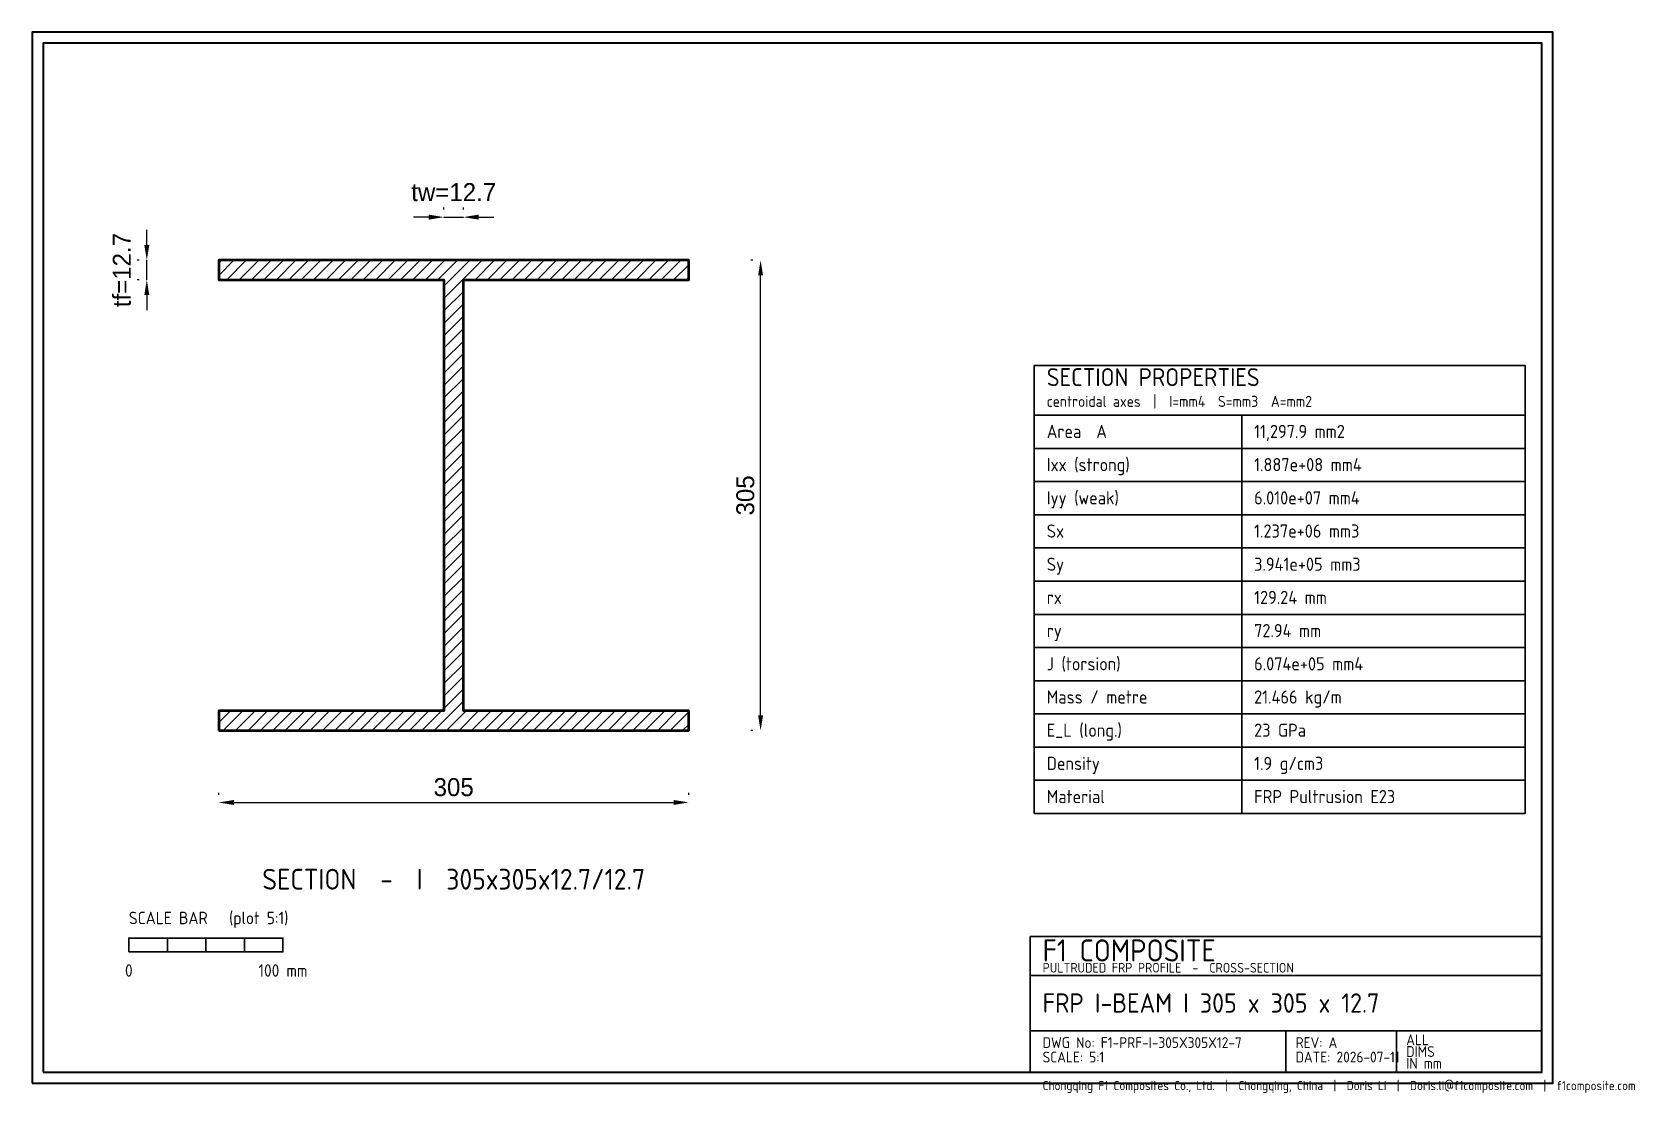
# Model space of a CAD drawing. Header units: millimetres. Extents: x 0 to 11595, y -70 to 7600.
import ezdxf
from ezdxf.enums import TextEntityAlignment as Align

# ---------------------------------------------------------------- set-up
doc = ezdxf.new("R2010")
doc.units = ezdxf.units.MM
for name, color, linetype, lineweight in [('BEAM', 4, 'CONTINUOUS', 50), ('BORDER', 250, 'CONTINUOUS', 40), ('DIM', 1, 'CONTINUOUS', 18), ('HATCH', 9, 'CONTINUOUS', 9), ('TEXT', 250, 'CONTINUOUS', 25), ('TITLE', 250, 'CONTINUOUS', 30)]:
    doc.layers.add(name, color=color, linetype=linetype, lineweight=lineweight)
doc.styles.add('F1', font='isocp.shx')
doc.dimstyles.new('F1DIM', dxfattribs={"dimtxt": 130, "dimasz": 110, "dimexe": 70, "dimexo": 55, "dimgap": 45, "dimtad": 1, "dimdec": 0, "dimcen": 2.5, "dimclrd": 1, "dimclre": 1, "dimclrt": 1, "dimazin": 3, "dimtfac": 1, "dimtmove": 0, "dimatfit": 3})

msp = doc.modelspace()

# ---------------------------------------------------------------- hatches: boundary and pattern name
at = {"layer": 'HATCH'}
h = msp.add_hatch(dxfattribs=at)
h.set_pattern_fill('ANSI31', scale=20)
h.paths.add_polyline_path([(1350, 2550), (4750, 2550), (4750, 2691.6), (3120.8, 2691.6), (3120.8, 5808.4), (4750, 5808.4), (4750, 5950), (1350, 5950), (1350, 5808.4), (2979.2, 5808.4), (2979.2, 2691.6), (1350, 2691.6)])

# ---------------------------------------------------------------- linework, layer by layer
at = {"layer": 'BEAM'}
msp.add_lwpolyline([(1350, 2550), (4750, 2550), (4750, 2691.6), (3120.8, 2691.6), (3120.8, 5808.4), (4750, 5808.4), (4750, 5950), (1350, 5950), (1350, 5808.4), (2979.2, 5808.4), (2979.2, 2691.6), (1350, 2691.6)], close=True, dxfattribs=at)
at = {"layer": 'BORDER'}
for points in [[(0, 0), (11000, 0), (11000, 7600), (0, 7600)], [(80, 80), (10920, 80), (10920, 7520), (80, 7520)]]:
    msp.add_lwpolyline(points, close=True, dxfattribs=at)
at = {"layer": 'TITLE'}
for p, q in [((7250, 4830), (10800, 4830)), ((8750, 1950), (8750, 4830)), ((7250, 4590), (10800, 4590)), ((7250, 4350), (10800, 4350)), ((7250, 4110), (10800, 4110)), ((7250, 3870), (10800, 3870)), ((7250, 3630), (10800, 3630)), ((7250, 3390), (10800, 3390)), ((7250, 3150), (10800, 3150)), ((7250, 2910), (10800, 2910)), ((7250, 2670), (10800, 2670)), ((7250, 2430), (10800, 2430)), ((7250, 2190), (10800, 2190)), ((7250, 1950), (10800, 1950)), ((7220, 780), (10920, 780)), ((7220, 380), (10920, 380)), ((9070, 80), (9070, 380)), ((9870, 80), (9870, 380))]:
    msp.add_line(p, q, dxfattribs=at)
for points in [[(7250, 1950), (10800, 1950), (10800, 5190), (7250, 5190)], [(700, 950), (978.7, 950), (978.7, 1050), (700, 1050)], [(978.7, 950), (1257.4, 950), (1257.4, 1050), (978.7, 1050)], [(1257.4, 950), (1536.1, 950), (1536.1, 1050), (1257.4, 1050)], [(1536.1, 950), (1814.8, 950), (1814.8, 1050), (1536.1, 1050)], [(7220, 80), (10920, 80), (10920, 1060), (7220, 1060)]]:
    msp.add_lwpolyline(points, close=True, dxfattribs=at)

# ---------------------------------------------------------------- texts
at = {"layer": 'TEXT', "style": 'F1'}
for s, height, p in [('centroidal axes  |  I=mm4  S=mm3  A=mm2', 80, (7340, 4890)), ('Area  A', 95, (7340, 4665)), ('11,297.9 mm2', 95, (8840, 4665)), ('Ixx (strong)', 95, (7340, 4425)), ('1.887e+08 mm4', 95, (8840, 4425)), ('Iyy (weak)', 95, (7340, 4185)), ('6.010e+07 mm4', 95, (8840, 4185)), ('Sx', 95, (7340, 3945)), ('1.237e+06 mm3', 95, (8840, 3945)), ('Sy', 95, (7340, 3705)), ('3.941e+05 mm3', 95, (8840, 3705)), ('rx', 95, (7340, 3465)), ('129.24 mm', 95, (8840, 3465)), ('ry', 95, (7340, 3225)), ('72.94 mm', 95, (8840, 3225)), ('J (torsion)', 95, (7340, 2985)), ('6.074e+05 mm4', 95, (8840, 2985)), ('Mass / metre', 95, (7340, 2745)), ('21.466 kg/m', 95, (8840, 2745)), ('E_L (long.)', 95, (7340, 2505)), ('23 GPa', 95, (8840, 2505)), ('Density', 95, (7340, 2265)), ('1.9 g/cm3', 95, (8840, 2265)), ('Material', 95, (7340, 2025)), ('FRP Pultrusion E23', 95, (8840, 2025)), ('SCALE BAR   (plot 5:1)', 90, (700, 1150)), ('Chongqing F1 Composites Co., Ltd.  |  Chongqing, China  |  Doris Li  |  Doris.li@f1composite.com  |  f1composite.com', 66, (7310, -50))]:
    msp.add_text(s, height=height, dxfattribs=at).set_placement(p)
for s, p in [('0', (700, 770)), ('100 mm', (1814.8, 770))]:
    msp.add_text(s, height=90, dxfattribs=at).set_placement(p, align=Align.CENTER)
at = {"layer": 'TITLE', "style": 'F1'}
for s, height, p in [('SECTION PROPERTIES', 130, (7340, 5040)), ('F1 COMPOSITE', 160, (7310, 880)), ('PULTRUDED FRP PROFILE  -  CROSS-SECTION', 70, (7310, 800)), ('FRP I-BEAM I 305 x 305 x 12.7', 140, (7310, 510)), ('ALL', 78, (9940, 275)), ('DWG No: F1-PRF-I-305X305X12-7', 78, (7310, 255)), ('REV: A', 78, (9140, 255)), ('DIMS', 78, (9940, 190)), ('SCALE: 5:1', 78, (7310, 150)), ('DATE: 2026-07-11', 78, (9140, 150)), ('IN mm', 78, (9940, 105))]:
    msp.add_text(s, height=height, dxfattribs=at).set_placement(p)
msp.add_text('SECTION  -  I  305x305x12.7/12.7', height=150, dxfattribs=at).set_placement((3050, 1400), align=Align.CENTER)

# ---------------------------------------------------------------- dimensions: what is measured, and where the dimension line sits
at = {"layer": 'DIM'}
for base, p1, p2, text in [((2979.2, 6262), (2979.2, 6262), (3120.8, 6262), 'tw=12.7'), ((1350, 2030), (1350, 2030), (4750, 2030), '305')]:
    msp.add_linear_dim(base=base, p1=p1, p2=p2, text=text, dimstyle='F1DIM', dxfattribs=at).render()
for base, p1, p2, text in [((830, 5808.4), (830, 5808.4), (830, 5950), 'tf=12.7'), ((5270, 2550), (5270, 2550), (5270, 5950), '305')]:
    msp.add_linear_dim(base=base, p1=p1, p2=p2, angle=90, text=text, dimstyle='F1DIM', dxfattribs=at).render()

doc.saveas('drawing.dxf')
